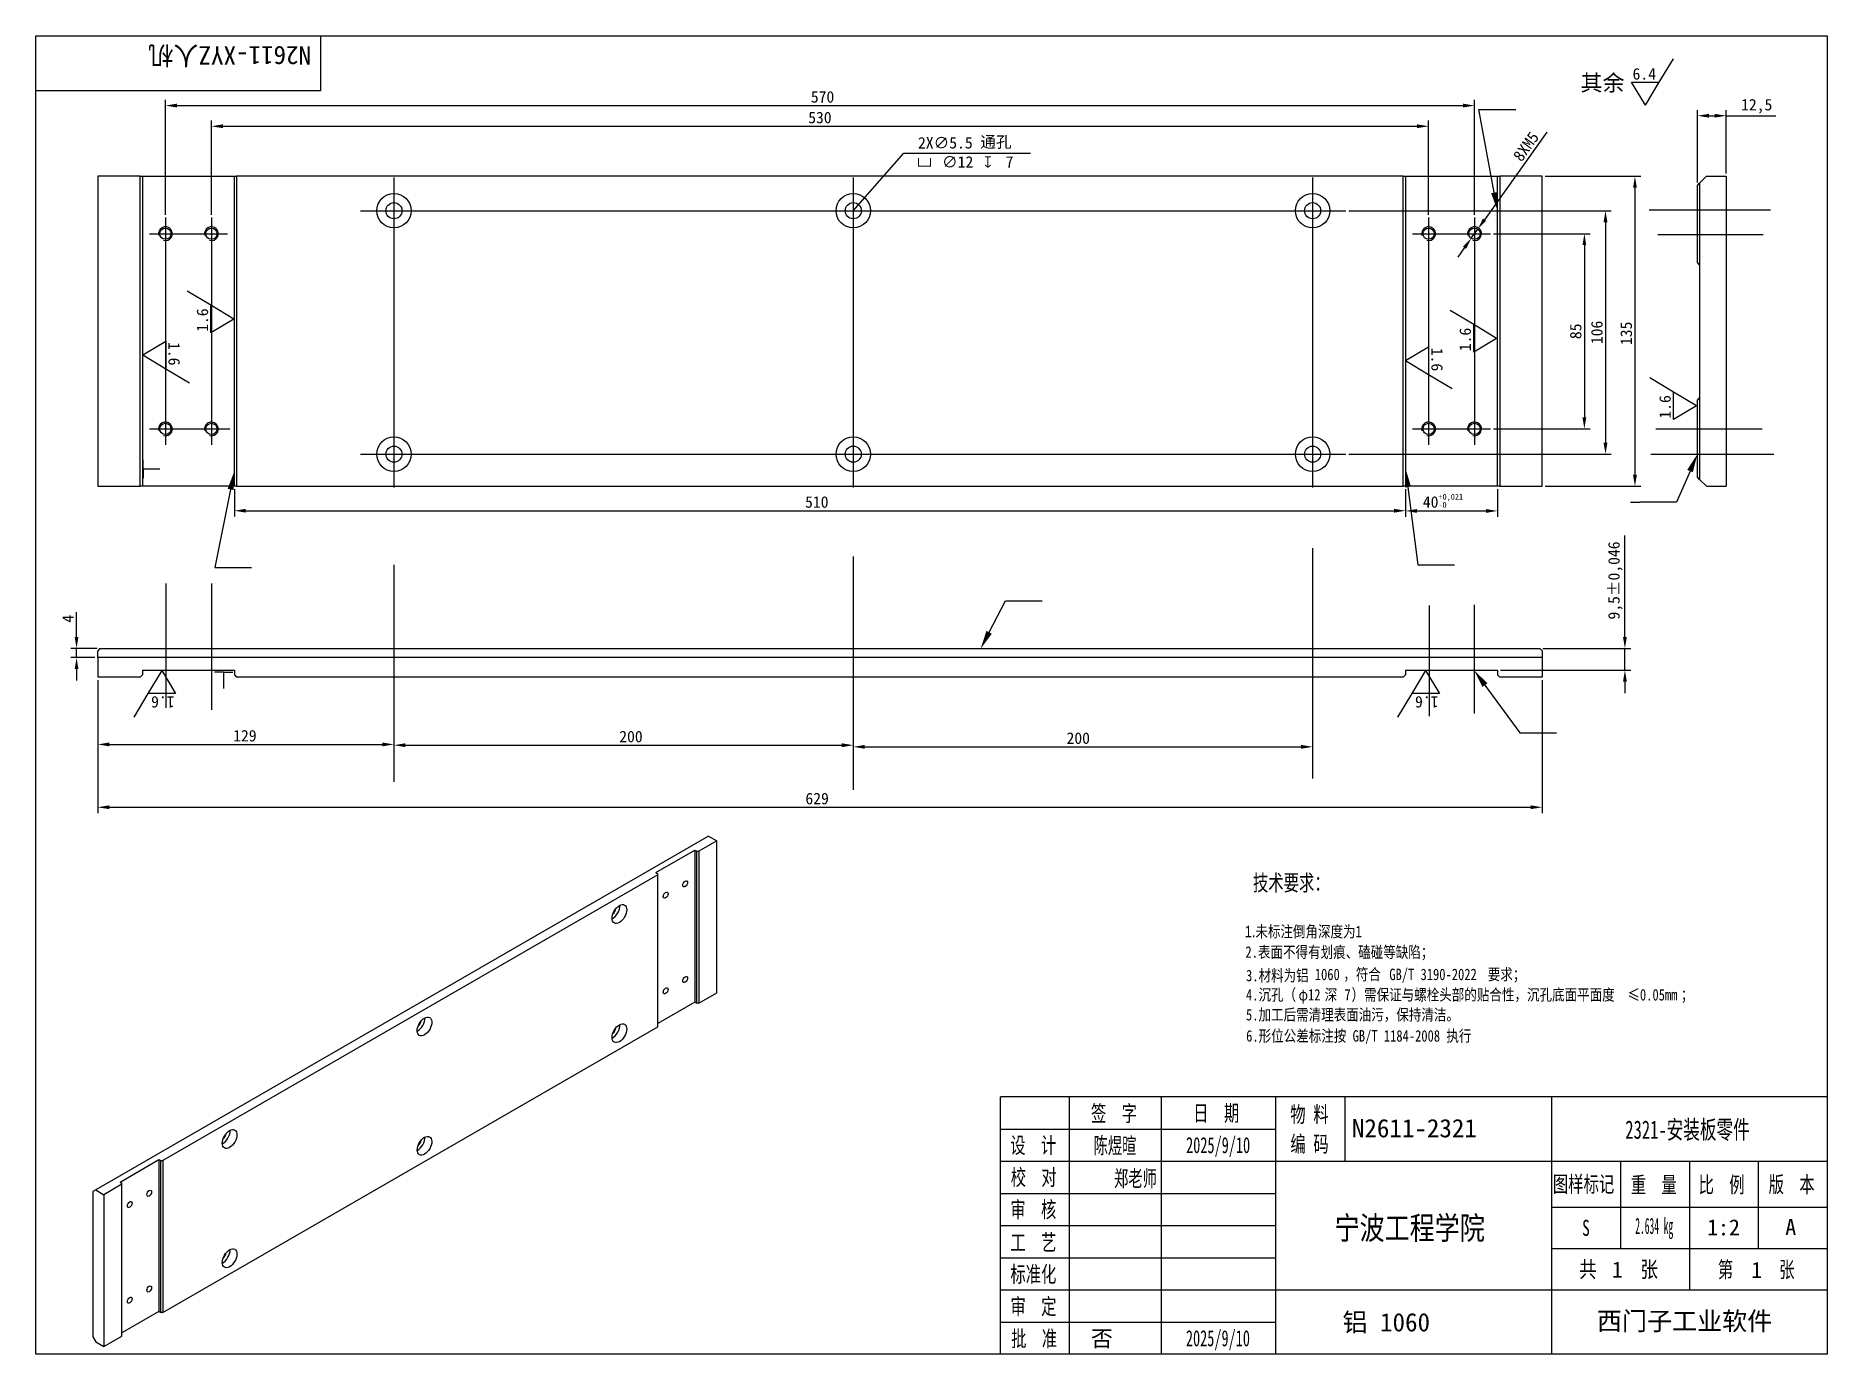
# Model space of a CAD drawing. Header units: millimetres. Extents: x 25 to 415, y 5 to 292.
import ezdxf
from ezdxf.lldxf.tags import DXFTag

# ---------------------------------------------------------------- set-up
doc = ezdxf.new("R2010")
doc.units = ezdxf.units.MM
for name, color, linetype in [('2321-安装板零件', 7, 'Continuous'), ('Default', 7, 'Continuous'), ('图框', 7, 'Continuous')]:
    doc.layers.add(name, color=color, linetype=linetype)
doc.styles.add('MtXpl_', font='SimSun.ttf')
doc.styles.add('MtXpl__1', font='')
doc.styles.add('MtXpl_gdt_shx', font='gdt.shx')
doc.styles.add('SEACAD_Arial', font='arial.ttf', dxfattribs={"width": 0.8})
doc.styles.get('MtXpl__1').set_extended_font_data('SimSun', bold=True)
tags = doc.linetypes.add('CENTER2', pattern=[28.575, 19.05, -3.175, 3.175, -3.175]).pattern_tags.tags
tags[10:11] = [DXFTag(74, 4), DXFTag(75, 0), DXFTag(340, '0'), DXFTag(46, 0.0), DXFTag(50, 0.0), DXFTag(44, 0.0), DXFTag(45, 0.0)]
tags[8:9] = [DXFTag(74, 4), DXFTag(75, 0), DXFTag(340, '0'), DXFTag(46, 0.0), DXFTag(50, 0.0), DXFTag(44, 0.0), DXFTag(45, 0.0)]
tags[6:7] = [DXFTag(74, 4), DXFTag(75, 0), DXFTag(340, '0'), DXFTag(46, 0.0), DXFTag(50, 0.0), DXFTag(44, 0.0), DXFTag(45, 0.0)]
tags[4:5] = [DXFTag(74, 4), DXFTag(75, 0), DXFTag(340, '0'), DXFTag(46, 0.0), DXFTag(50, 0.0), DXFTag(44, 0.0), DXFTag(45, 0.0)]

msp = doc.modelspace()

# ---------------------------------------------------------------- linework, layer by layer
at = {"color": 4}
for p, q in [((378.43, 281.88), (381.51, 287.02)), ((372.43, 281.88), (378.43, 281.88)), ((375.43, 276.88), (372.43, 281.88)), ((375.43, 276.88), (378.43, 281.88)), ((53.22, 253.05), (53.22, 278.06)), ((338.22, 253.05), (338.22, 278.06)), ((55.72, 276.81), (335.72, 276.81)), ((63.22, 253.05), (63.22, 273.56)), ((328.22, 253.05), (328.22, 273.56)), ((386.74, 260.05), (386.74, 275.85)), ((389.24, 274.6), (390.49, 274.6)), ((392.99, 262.05), (392.99, 275.85)), ((392.99, 274.6), (403.83, 274.6)), ((65.72, 272.31), (325.72, 272.31)), ((353.98, 271.06), (340.39, 251.96)), ((202.97, 253.93), (213.97, 266.46)), ((213.97, 266.46), (241.52, 266.46)), ((353.6, 261.43), (374.4, 261.43)), ((373.15, 258.93), (373.15, 196.43)), ((310.85, 253.93), (367.99, 253.93)), ((337.51, 247.92), (338.94, 249.93)), ((366.74, 251.43), (366.74, 203.43)), ((336.06, 245.89), (334.61, 243.85)), ((342.35, 248.93), (363.39, 248.93)), ((362.14, 246.43), (362.14, 208.93)), ((63.11, 233.35), (57.96, 236.44)), ((63.11, 227.35), (63.11, 233.35)), ((68.11, 230.35), (63.11, 233.35)), ((68.11, 230.35), (63.11, 227.35)), ((338.04, 229.13), (332.89, 232.21)), ((338.04, 223.13), (338.04, 229.13)), ((343.04, 226.13), (338.04, 229.13)), ((48.28, 222.54), (53.28, 225.54)), ((48.28, 222.54), (53.28, 219.54)), ((53.28, 225.54), (53.28, 219.54)), ((323.23, 221.29), (328.23, 224.29)), ((328.23, 224.29), (328.23, 218.29)), ((343.04, 226.13), (338.04, 223.13)), ((53.28, 219.54), (58.43, 216.45)), ((323.23, 221.29), (328.23, 218.29)), ((328.23, 218.29), (333.38, 215.21)), ((381.55, 214.45), (376.4, 217.54)), ((381.55, 208.45), (381.55, 214.45)), ((386.55, 211.45), (381.55, 214.45)), ((386.55, 211.45), (381.55, 208.45)), ((342.35, 206.43), (363.39, 206.43)), ((310.85, 200.93), (367.99, 200.93)), ((68.22, 193.3), (68.22, 187.37)), ((323.22, 193.3), (323.22, 187.37)), ((323.22, 193.3), (323.22, 187.32)), ((343.22, 193.3), (343.22, 187.32)), ((353.6, 193.93), (374.4, 193.93)), ((70.72, 188.62), (320.72, 188.62)), ((325.72, 188.57), (340.72, 188.57)), ((370.97, 161.14), (370.97, 183.22)), ((33.87, 161.14), (33.87, 166.55)), ((38.35, 158.64), (32.62, 158.64)), ((37.85, 156.64), (32.62, 156.64)), ((33.87, 156.64), (33.87, 158.64)), ((353.1, 158.64), (372.22, 158.64)), ((370.97, 153.89), (370.97, 158.64)), ((33.87, 154.14), (33.87, 151.64)), ((52.41, 153.8), (49.41, 148.8)), ((52.41, 153.8), (55.41, 148.8)), ((327.58, 153.8), (324.58, 148.8)), ((327.58, 153.8), (330.58, 148.8)), ((343.85, 153.89), (372.22, 153.89)), ((38.47, 151.76), (38.47, 122.81)), ((38.47, 151.76), (38.47, 136.49)), ((49.41, 148.8), (46.32, 143.65)), ((55.41, 148.8), (49.41, 148.8)), ((102.97, 151.76), (102.97, 136.49)), ((102.97, 151.76), (102.97, 136.32)), ((202.97, 151.76), (202.97, 136.32)), ((202.97, 151.76), (202.97, 135.97)), ((302.97, 151.76), (302.97, 135.97)), ((324.58, 148.8), (321.49, 143.65)), ((330.58, 148.8), (324.58, 148.8)), ((352.97, 151.76), (352.97, 122.81)), ((370.97, 151.39), (370.97, 148.89)), ((40.97, 137.74), (100.47, 137.74)), ((105.47, 137.57), (200.47, 137.57)), ((205.47, 137.22), (300.47, 137.22)), ((40.97, 124.06), (350.47, 124.06))]:
    msp.add_line(p, q, dxfattribs=at)
at = {"color": 3, "linetype": 'ByBlock', "lineweight": -2}
for p, q in [((339.19, 275.98), (347.19, 275.98)), ((382.21, 190.5), (374.21, 190.5)), ((63.95, 176.27), (71.95, 176.27)), ((325.87, 176.85), (333.87, 176.85)), ((236.12, 169), (244.12, 169)), ((348.09, 140.26), (356.09, 140.26))]:
    msp.add_line(p, q, dxfattribs=at)
at = {"color": 3}
for p, q in [((48.37, 197.72), (48.37, 199.72)), ((48.37, 197.72), (51.98, 197.72)), ((48.37, 197.72), (48.37, 195.72)), ((65.89, 153.5), (63.89, 153.5)), ((65.89, 153.5), (65.89, 149.89)), ((65.89, 153.5), (67.89, 153.5))]:
    msp.add_line(p, q, dxfattribs=at)
at = {"color": 3, "linetype": 'ByBlock', "lineweight": -2}
for points in [[(342.5, 257.86), (339.19, 275.98)], [(385.15, 197.26), (382.21, 190.5)], [(67.4, 193.25), (63.95, 176.27)], [(323.73, 193.78), (325.87, 176.85)], [(372.21, 190.5), (374.21, 190.5)], [(232.55, 162.15), (236.12, 169)], [(340.49, 150.66), (348.09, 140.26)]]:
    msp.add_lwpolyline(points, dxfattribs=at)
at = {"color": 4}
for points in [[(55.72, 277.23), (55.72, 276.4), (53.22, 276.81)], [(335.72, 277.23), (335.72, 276.4), (338.22, 276.81)], [(389.24, 275.02), (389.24, 274.19), (386.74, 274.6)], [(390.49, 275.02), (390.49, 274.19), (392.99, 274.6)], [(65.72, 272.73), (65.72, 271.9), (63.22, 272.31)], [(325.72, 272.73), (325.72, 271.9), (328.22, 272.31)], [(372.73, 258.93), (373.56, 258.93), (373.15, 261.43)], [(366.32, 251.43), (367.16, 251.43), (366.74, 253.93)], [(340.05, 252.21), (340.72, 251.72), (338.94, 249.93)], [(335.72, 246.13), (336.4, 245.65), (337.51, 247.92)], [(361.72, 246.43), (362.55, 246.43), (362.14, 248.93)], [(361.72, 208.93), (362.55, 208.93), (362.14, 206.43)], [(366.32, 203.43), (367.16, 203.43), (366.74, 200.93)], [(372.73, 196.43), (373.56, 196.43), (373.15, 193.93)], [(70.72, 189.04), (70.72, 188.2), (68.22, 188.62)], [(320.72, 189.04), (320.72, 188.2), (323.22, 188.62)], [(325.72, 188.98), (325.72, 188.15), (323.22, 188.57)], [(340.72, 188.98), (340.72, 188.15), (343.22, 188.57)], [(33.45, 161.14), (34.28, 161.14), (33.87, 158.64)], [(370.55, 161.14), (371.39, 161.14), (370.97, 158.64)], [(33.45, 154.14), (34.28, 154.14), (33.87, 156.64)], [(370.55, 151.39), (371.39, 151.39), (370.97, 153.89)], [(40.97, 138.16), (40.97, 137.33), (38.47, 137.74)], [(100.47, 138.16), (100.47, 137.33), (102.97, 137.74)], [(105.47, 137.99), (105.47, 137.15), (102.97, 137.57)], [(200.47, 137.99), (200.47, 137.15), (202.97, 137.57)], [(205.47, 137.63), (205.47, 136.8), (202.97, 137.22)], [(300.47, 137.63), (300.47, 136.8), (302.97, 137.22)], [(40.97, 124.48), (40.97, 123.65), (38.47, 124.06)], [(350.47, 124.48), (350.47, 123.65), (352.97, 124.06)]]:
    msp.add_solid(points, dxfattribs=at)
at = {"color": 3}
for points in [[(343.16, 257.98), (343.22, 253.93), (341.85, 257.74)], [(384.54, 197.52), (386.74, 200.93), (385.76, 196.99)], [(66.75, 193.38), (68.2, 197.17), (68.05, 193.12)], [(323.06, 193.69), (323.22, 197.75), (324.39, 193.86)], [(233.14, 161.84), (230.71, 158.6), (231.96, 162.46)], [(339.95, 150.26), (338.13, 153.89), (341.03, 151.05)]]:
    msp.add_solid(points, dxfattribs=at)
at = {"layer": '2321-安装板零件', "color": 7, "linetype": 'Continuous'}
for p, q in [((38.47, 261.43), (38.47, 193.93)), ((47.72, 261.43), (38.47, 261.43)), ((47.72, 193.93), (47.72, 261.43)), ((47.72, 261.43), (48.22, 261.43)), ((48.22, 261.43), (68.22, 261.43)), ((48.22, 261.43), (48.22, 193.93)), ((68.22, 193.93), (68.22, 261.43)), ((68.22, 261.43), (68.72, 261.43)), ((322.72, 261.43), (68.72, 261.43)), ((68.72, 261.43), (68.72, 193.93)), ((322.72, 193.93), (322.72, 261.43)), ((322.72, 261.43), (323.22, 261.43)), ((323.22, 261.43), (343.22, 261.43)), ((323.22, 261.43), (323.22, 193.93)), ((343.22, 193.93), (343.22, 261.43)), ((343.22, 261.43), (343.72, 261.43)), ((352.97, 261.43), (343.72, 261.43)), ((343.72, 261.43), (343.72, 193.93)), ((352.97, 193.93), (352.97, 261.43)), ((388.74, 261.43), (387.24, 259.93)), ((388.74, 261.43), (392.99, 261.43)), ((392.99, 261.43), (392.99, 193.93)), ((386.74, 259.43), (387.24, 259.93)), ((386.74, 242.68), (386.74, 259.43)), ((387.24, 259.93), (387.24, 242.18)), ((387.24, 242.18), (386.74, 242.68)), ((387.24, 242.18), (387.24, 213.18)), ((386.74, 212.68), (387.24, 213.18)), ((386.74, 195.93), (386.74, 212.68)), ((387.24, 213.18), (387.24, 195.43)), ((387.24, 195.43), (386.74, 195.93)), ((387.24, 195.43), (388.74, 193.93)), ((38.47, 193.93), (47.72, 193.93)), ((48.22, 193.93), (47.72, 193.93)), ((68.22, 193.93), (48.22, 193.93)), ((68.72, 193.93), (68.22, 193.93)), ((68.72, 193.93), (322.72, 193.93)), ((323.22, 193.93), (322.72, 193.93)), ((343.22, 193.93), (323.22, 193.93)), ((343.72, 193.93), (343.22, 193.93)), ((343.72, 193.93), (352.97, 193.93)), ((388.74, 193.93), (392.99, 193.93)), ((38.97, 158.64), (38.47, 158.14)), ((38.47, 156.64), (38.47, 158.14)), ((38.47, 156.64), (38.47, 152.39)), ((352.97, 156.64), (38.47, 156.64)), ((38.97, 158.64), (352.47, 158.64)), ((352.97, 158.14), (352.47, 158.64)), ((352.97, 158.14), (352.97, 156.64)), ((352.97, 156.64), (352.97, 152.39)), ((47.72, 152.39), (38.47, 152.39)), ((47.72, 152.39), (48.22, 152.89)), ((48.22, 153.89), (48.22, 152.89)), ((48.22, 153.89), (68.22, 153.89)), ((68.22, 153.89), (68.22, 152.89)), ((68.22, 152.89), (68.72, 152.39)), ((322.72, 152.39), (68.72, 152.39)), ((322.72, 152.39), (323.22, 152.89)), ((323.22, 153.89), (323.22, 152.89)), ((323.22, 153.89), (343.22, 153.89)), ((343.22, 153.89), (343.22, 152.89)), ((343.22, 152.89), (343.72, 152.39)), ((352.97, 152.39), (343.72, 152.39)), ((171.46, 117.79), (38.03, 40.76)), ((171.46, 117.79), (173.26, 116.75)), ((160, 109.83), (168.49, 114.73)), ((168.49, 114.73), (168.91, 114.49)), ((168.49, 114.73), (168.49, 81.66)), ((168.91, 81.42), (168.91, 114.49)), ((168.91, 114.49), (169.33, 114.49)), ((173.26, 116.75), (169.33, 114.49)), ((169.33, 114.49), (169.33, 81.42)), ((173.26, 83.68), (173.26, 116.75)), ((160.43, 109.34), (52.66, 47.13)), ((160, 109.83), (160.43, 109.59)), ((160.43, 109.34), (160.43, 109.59)), ((160.43, 76.27), (160.43, 109.34)), ((169.33, 81.42), (173.26, 83.68)), ((168.49, 81.66), (160.43, 77.01)), ((168.49, 81.66), (168.91, 81.42)), ((169.33, 81.42), (168.91, 81.42)), ((52.66, 14.06), (160.43, 76.27)), ((43.33, 42.47), (51.81, 47.37)), ((51.81, 47.37), (52.24, 47.13)), ((51.81, 47.37), (51.81, 14.3)), ((52.24, 14.06), (52.24, 47.13)), ((52.24, 47.13), (52.66, 47.13)), ((52.66, 47.13), (52.66, 14.06)), ((38.03, 40.76), (37.39, 40.39)), ((37.39, 40.39), (37.39, 31.69)), ((38.03, 40.76), (39.83, 39.72)), ((43.75, 41.98), (39.83, 39.72)), ((39.83, 39.72), (39.83, 6.65)), ((43.33, 42.47), (43.75, 42.23)), ((43.75, 41.98), (43.75, 42.23)), ((43.75, 8.91), (43.75, 41.98)), ((37.39, 31.69), (37.39, 17.49)), ((37.39, 17.49), (37.39, 8.79)), ((51.81, 14.3), (43.75, 9.65)), ((51.81, 14.3), (52.24, 14.06)), ((52.66, 14.06), (52.24, 14.06)), ((37.39, 8.79), (38.03, 7.69)), ((39.83, 6.65), (43.75, 8.91)), ((38.03, 7.69), (39.83, 6.65))]:
    msp.add_line(p, q, dxfattribs=at)
for centre, radius in [((102.97, 253.93), 3.75), ((202.97, 253.93), 3.75), ((302.97, 253.93), 3.75), ((102.97, 253.93), 1.75), ((202.97, 253.93), 1.75), ((302.97, 253.93), 1.75), ((53.22, 248.93), 1.23), ((63.22, 248.93), 1.23), ((328.22, 248.93), 1.23), ((338.22, 248.93), 1.23), ((53.22, 206.43), 1.23), ((63.22, 206.43), 1.23), ((328.22, 206.43), 1.23), ((338.22, 206.43), 1.23), ((102.97, 200.93), 3.75), ((202.97, 200.93), 3.75), ((302.97, 200.93), 3.75), ((102.97, 200.93), 1.75), ((202.97, 200.93), 1.75), ((302.97, 200.93), 1.75)]:
    msp.add_circle(centre, radius, dxfattribs=at)
for centre in [(53.22, 248.93), (63.22, 248.93), (328.22, 248.93), (338.22, 248.93), (53.22, 206.43), (63.22, 206.43), (328.22, 206.43), (338.22, 206.43)]:
    msp.add_arc(centre, 1.5, 255, 195, dxfattribs=at)
for centre, major_axis in [((162.12, 104.93), (-0.369, -0.639)), ((166.36, 107.38), (-0.369, -0.639)), ((152.05, 100.83), (-1.13, -1.95)), ((166.36, 86.56), (-0.369, -0.639)), ((162.12, 84.11), (-0.369, -0.639)), ((109.62, 76.34), (-1.13, -1.95)), ((152.05, 74.87), (-1.13, -1.95)), ((67.19, 51.84), (-1.13, -1.95)), ((109.62, 50.37), (-1.12, -1.95)), ((49.69, 40.02), (-0.369, -0.639)), ((45.45, 37.57), (-0.369, -0.639)), ((67.19, 25.88), (-1.12, -1.95)), ((49.69, 19.2), (-0.369, -0.639)), ((45.45, 16.75), (-0.369, -0.639))]:
    msp.add_ellipse(centre, major_axis=major_axis, ratio=0.57735, dxfattribs=at)
for centre, major_axis, start_param, end_param in [((150.56, 101.69), (-1.12, -1.95), 0.720774, 2.420819), ((150.56, 101.69), (-0.525, -0.909), 0.893485, 2.248108), ((108.13, 77.19), (-1.12, -1.95), 0.720774, 2.420819), ((108.13, 77.19), (-0.525, -0.909), 0.893485, 2.248108), ((150.56, 75.72), (-1.12, -1.95), 0.720774, 2.420819), ((150.56, 75.72), (-0.525, -0.909), 0.893485, 2.248108), ((65.71, 52.7), (-1.13, -1.95), 0.720774, 2.420819), ((65.71, 52.7), (-0.525, -0.909), 0.893485, 2.248108), ((108.13, 51.23), (-1.12, -1.95), 0.720774, 2.420819), ((108.13, 51.23), (-0.525, -0.909), 0.893485, 2.248108), ((65.71, 26.73), (-1.12, -1.95), 0.720774, 2.420819), ((65.71, 26.73), (-0.525, -0.909), 0.893485, 2.248108)]:
    msp.add_ellipse(centre, major_axis=major_axis, ratio=0.57735, start_param=start_param, end_param=end_param, dxfattribs=at)
at = {"layer": 'Default', "color": 7, "linetype": 'CENTER2'}
for p, q in [((102.97, 261.18), (102.97, 193.68)), ((202.97, 261.18), (202.97, 193.68)), ((302.97, 261.18), (302.97, 193.68)), ((95.72, 253.93), (310.22, 253.93)), ((376.25, 254.11), (402.66, 254.11)), ((53.22, 252.43), (53.22, 202.93)), ((63.22, 252.43), (63.22, 202.93)), ((328.22, 252.43), (328.22, 202.93)), ((338.22, 252.43), (338.22, 202.93)), ((49.72, 248.93), (66.72, 248.93)), ((324.72, 248.93), (341.72, 248.93)), ((378.11, 248.78), (401.04, 248.78)), ((49.72, 206.43), (67.24, 206.43)), ((324.72, 206.43), (341.72, 206.43)), ((377.68, 206.43), (400.84, 206.43)), ((95.72, 200.93), (310.22, 200.93)), ((376.61, 200.93), (403.41, 200.93)), ((302.97, 180.45), (302.97, 130.3)), ((102.97, 176.84), (102.97, 129.57)), ((202.97, 178.68), (202.97, 127.86)), ((53.27, 172.78), (53.27, 145.72)), ((63.22, 172.78), (63.22, 145.27)), ((328.36, 168.02), (328.36, 143.87)), ((338.13, 168.15), (338.13, 144.5))]:
    msp.add_line(p, q, dxfattribs=at)
at = {"layer": 'Default', "color": 7, "linetype": 'Continuous'}
for p, q in [((250, 61), (250, 5)), ((270, 61), (270, 5)), ((310, 61), (310, 47)), ((235, 54), (295, 54)), ((235, 47), (415, 47)), ((385, 47), (385, 19)), ((235, 40), (295, 40)), ((355, 28), (415, 28))]:
    msp.add_line(p, q, dxfattribs=at)
at = {"layer": '图框', "color": 7, "linetype": 'Continuous'}
for p, q in [((25, 5), (25, 292)), ((25, 292), (415, 292)), ((87, 292), (87, 280)), ((415, 292), (415, 5)), ((87, 280), (25, 280)), ((415, 61), (235, 61)), ((235, 5), (235, 61)), ((295, 5), (295, 61)), ((355, 61), (355, 5)), ((235, 5), (235, 54)), ((355, 47), (415, 47)), ((370, 47), (370, 28)), ((400, 47), (400, 28)), ((355, 37), (415, 37)), ((235, 33), (295, 33)), ((235, 26), (295, 26)), ((235, 19), (415, 19)), ((235, 12), (295, 12)), ((415, 5), (25, 5))]:
    msp.add_line(p, q, dxfattribs=at)

# ---------------------------------------------------------------- texts
at = {"color": 4}
for s, p in [('6.4', (372.63, 282.47)), ('2X∅5.5 ', (217.06, 267.47)), ('∅12 ', (222.29, 263.3)), (' 7', (234.44, 263.3))]:
    msp.add_text(s, height=2.5, dxfattribs=at).set_placement(p)
for s, height, style, p in [('其余', 3.5, 'MtXpl_', (361.32, 280.02)), ('通孔', 2.5, 'MtXpl_', (230.62, 267.65)), ('v', 2.5, 'MtXpl_gdt_shx', (216.82, 263.3)), ('x', 2.5, 'MtXpl_gdt_shx', (231.46, 263.3))]:
    msp.add_text(s, height=height, dxfattribs=dict(at, style=style)).set_placement(p)
for rotation, p in [(90, (62.51, 227.56)), (90, (337.44, 223.34)), (270, (53.88, 225.33)), (270, (328.83, 224.09)), (90, (380.95, 208.66)), (180, (55.2, 148.2)), (180, (330.37, 148.2))]:
    msp.add_text('1.6', height=2.5, rotation=rotation, dxfattribs=at).set_placement(p)
at = {"color": 40, "true_color": 0xf8d731, "width": 0.8}
for s, style, p in [('1.', 'SEACAD_Arial', (288.18, 95.76)), ('未标注倒角深度为1', 'MtXpl_', (290.51, 95.76)), ('2.表面不得有划痕、磕碰等缺陷；', 'MtXpl_', (288.35, 91.29)), ('3.材料为铝 ', 'MtXpl_', (288.48, 86.18)), ('1060', 'MtXpl_', (303.45, 86.43)), ('，符合 ', 'MtXpl_', (309.66, 86.43)), ('GB/T 3190-2022 ', 'MtXpl_', (319.67, 86.43)), ('要求；', 'MtXpl_', (341.11, 86.43)), ('4.沉孔（', 'MtXpl_', (288.47, 82)), ('φ12 ', 'MtXpl_', (299.91, 82)), ('深 ', 'MtXpl_', (305.6, 82)), ('7', 'MtXpl_', (309.9, 82)), ('）需保证与螺栓头部的贴合性，沉孔底面平面度', 'MtXpl_', (311.45, 82)), ('≤0.05mm', 'MtXpl_', (371.52, 82)), ('；', 'MtXpl_', (383.14, 82)), ('5.加工后需清理表面油污，保持清洁。', 'MtXpl_', (288.47, 77.65)), ('6.形位公差标注按 GB/T 1184-2008 执行', 'MtXpl_', (288.5, 73.04))]:
    msp.add_text(s, height=2.5, dxfattribs=dict(at, style=style)).set_placement(p)
at = {"color": 4, "char_height": 2.5, "attachment_point": 5}
for s, insert in [('570', (196.28, 278.69)), ('12,5', (399.66, 276.69)), ('530', (195.71, 274.19)), ('510', (195.03, 190.5)), ('40{\\H1.25;\\S+0,021^ -0;}', (331.35, 190.75)), ('129', (70.52, 139.62)), ('200', (154.57, 139.44)), ('200', (251.95, 139.09)), ('629', (195.1, 125.94))]:
    msp.add_mtext(s, dxfattribs=dict(at, insert=insert))
for s, insert, rotation in [('8XM5', (349.43, 267.9), 54.5602), ('85', (360.26, 227.68), 90), ('106', (364.87, 227.43), 90), ('135', (371.27, 227.23), 90), ('9,5±0,046', (368.89, 173.43), 90), ('4', (31.99, 165.1), 90)]:
    msp.add_mtext(s, dxfattribs=dict(at, insert=insert, rotation=rotation))
at = {"layer": 'Default', "color": 7, "style": 'MtXpl_', "width": 0.7}
msp.add_text('技术要求：', height=3.5, dxfattribs=at).set_placement((289.98, 105.88))
at = {"layer": '图框', "color": 7, "style": 'MtXpl_'}
for s, width, p in [('签  字', 0.7, (254.72, 55.67)), ('日  期', 0.7, (276.99, 55.73)), ('物 料', 0.7, (298.11, 55.46)), ('设  计', 0.7, (237.13, 48.73)), ('编 码', 0.7, (298.13, 49.02)), ('校  对', 0.7, (237.25, 41.76)), ('图样标记', 0.7, (355.28, 40.28)), ('重  量', 0.7, (372.24, 40.12)), ('比  例', 0.7, (387.01, 40.14)), ('版  本', 0.7, (402.25, 40.21)), ('审  核', 0.7, (237.16, 34.74)), ('工  艺', 0.7, (237.17, 27.58)), ('S', 0.7, (361.65, 30.75)), ('标准化', 0.7, (237.17, 20.66)), ('共     张', 0.8, (361, 21.73)), ('第      张', 0.7, (391.2, 21.68)), ('审  定', 0.7, (237.19, 13.64)), ('批  准', 0.7, (237.34, 6.65))]:
    msp.add_text(s, height=3.5, dxfattribs=dict(at, width=width)).set_placement(p)
at = {"layer": '图框', "color": 7, "style": 'MtXpl__1'}
msp.add_text('西门子工业软件', height=4, dxfattribs=at).set_placement((364.86, 10.21))
at = {"layer": '图框', "color": 7, "linetype": 'Continuous', "insert": (67.22, 285.74), "char_height": 4, "attachment_point": 2, "rotation": 180}
msp.add_mtext('{\\pxsm0.9;\\f宋体|b0||i0||c0|p34;\\W1.;N2611-XYZ人机\\P}', dxfattribs=at)
at = {"layer": '图框', "color": 7, "linetype": 'Continuous'}
for s, insert, char_height, attachment_point in [('{\\pxsm0.9;\\f宋体|b0||i0||c0|p34;\\W1.;N2611-2321\\P}', (325.13, 56.2), 4, 2), ('{\\pxsm0.9;\\f宋体|b0||i0||c0|p34;\\W0.6625579021;2321-安装板零件\\P}', (384.59, 55.88), 4, 2), ('{\\pxsm0.9;\\f宋体|b0||i0||c0|p34;\\W0.6507936508;陈煜暄\\P}', (259.94, 52.18), 3.5, 2), ('{\\pxsm0.9;\\f宋体|b0||i0||c0|p34;\\W0.6507936508;2025/9/10\\P}', (282.4, 52.26), 3.5, 2), ('\\pxsm0.9;{\\fSimSun|b0|i0|c134|p34;\\W0.65079;郑老师}', (264.4, 45.01), 3.5, 2), ('{\\pxsm0.9;\\f宋体|b0||i0||c0|p34;\\W0.7996880969;宁波工程学院\\P}', (324.11, 34.97), 5, 2), ('{\\pxsm0.9;\\f宋体|b0||i0||c0|p34;\\W0.4338673331;2.634 kg\\P}', (377.35, 34.68), 3.5, 2), ('{\\pxsm0.9;\\f宋体|b0||i0||c0|p34;\\W1.;1:2\\P}', (392.43, 34.36), 3.5, 2), ('{\\pxsm0.9;\\f宋体|b0||i0||c0|p34;\\W1.;A\\P}', (407.07, 34.42), 3.5, 2), ('{\\pxsm0.9;\\f宋体|b0||i0||c0|p34;\\W1.;1\\P}', (370.5, 25.15), 3.5, 3), ('{\\pxsm0.9;\\f宋体|b0||i0||c0|p34;\\W1.;1\\P}', (399.64, 25.08), 3.5, 2), ('{\\pxsm0.9;\\f宋体|b0||i0||c0|p34;\\W1.;铝 1060\\P}', (319.01, 13.95), 4, 2), ('{\\pxsm0.9;\\f宋体|b0||i0||c0|p34;\\W1.;否\\P}', (257.09, 10.15), 3.5, 2), ('{\\pxsm0.9;\\f宋体|b0||i0||c0|p34;\\W0.6507936508;2025/9/10\\P}', (282.36, 10.22), 3.5, 2)]:
    msp.add_mtext(s, dxfattribs=dict(at, insert=insert, char_height=char_height, attachment_point=attachment_point))

doc.saveas('drawing.dxf')
